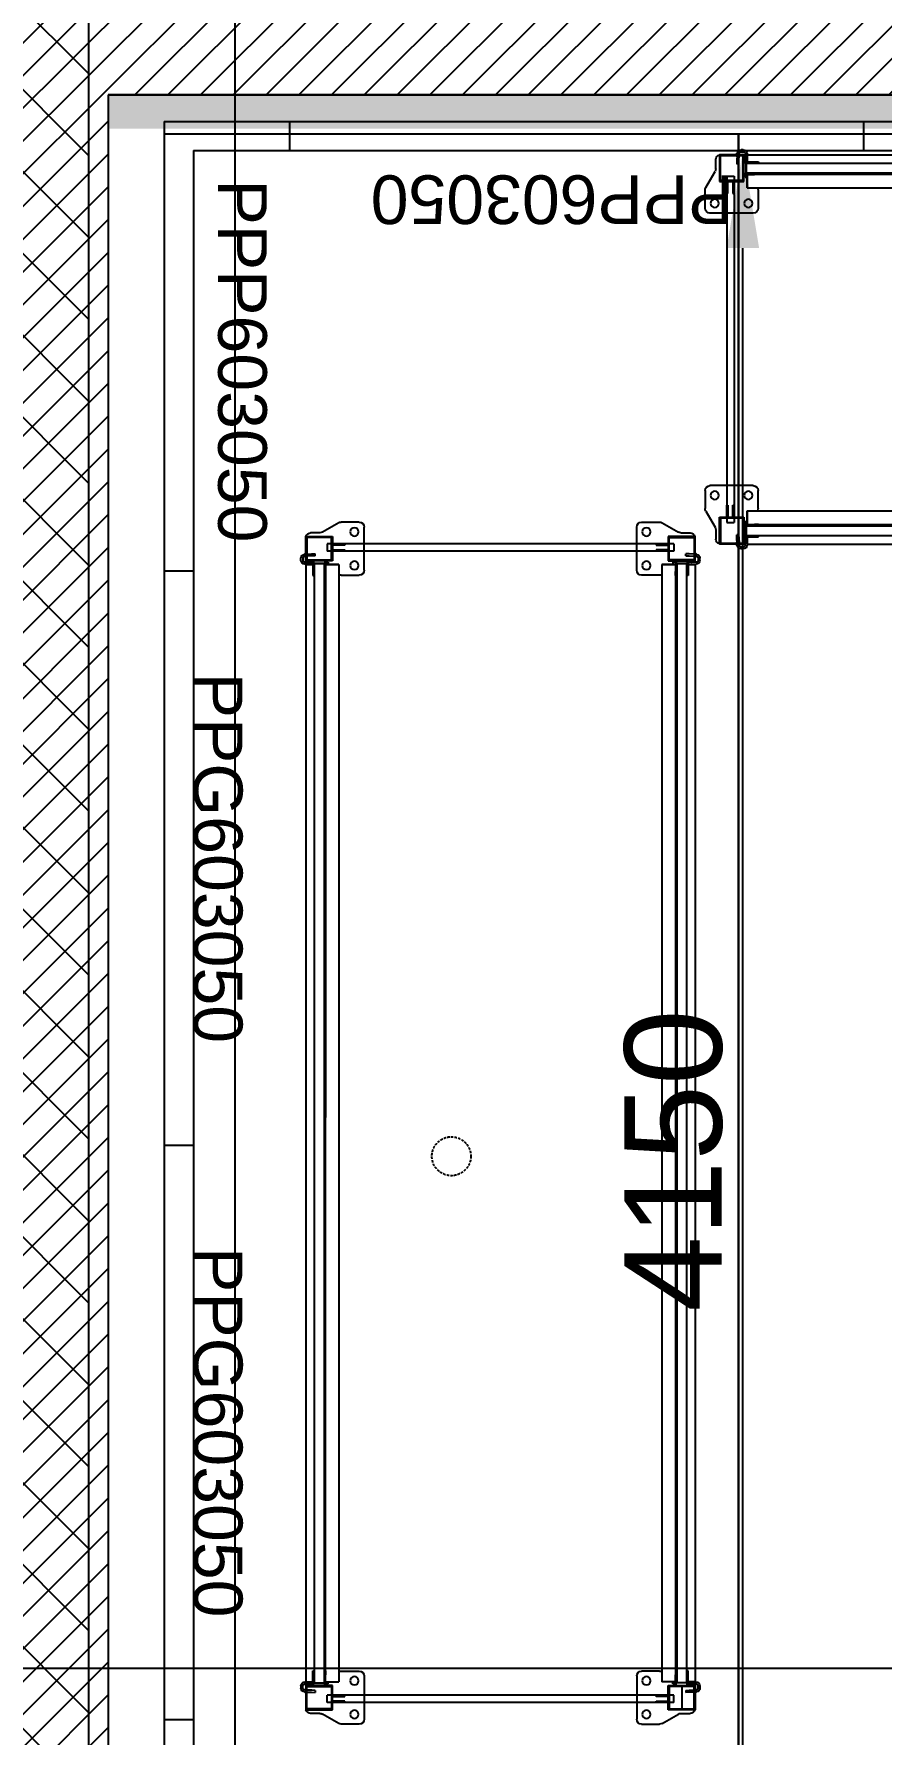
# Model space of a CAD drawing. Header units: millimetres. Extents: x 1478096 to 1808313, y 619971 to 762366.
# Drawn here: x 1524942 to 1526683, y 676959 to 680452 of the extents above; entities that cross this region are included whole.
import ezdxf

# ---------------------------------------------------------------- set-up
doc = ezdxf.new("R2010")
doc.units = ezdxf.units.MM
doc.header["$LTSCALE"] = 10
doc.linetypes.add('DASHED', pattern=[0.75, 0.5, -0.25])
for name, color, linetype in [('0_Estructura', 251, 'Continuous'), ('A-HATCH PANEL CAMARA', 9, 'Continuous'), ('A-HATCH-BLOQUE', 241, 'Continuous'), ('COSTAN-CAM-COTAS', 7, 'Continuous'), ('COSTAN-CAM-LAT NUM', 6, 'Continuous'), ('COSTAN-CAM-LATERALES', 5, 'Continuous'), ('COSTAN-CAM-TECHOS', 1, 'DASHED'), ('COSTAN-CAM-TECHOS-60', 1, 'Continuous'), ('DC-ARQ-MURO BLOQUE', 181, 'Continuous'), ('DC-ARQ-RACK PREP.', 11, 'Continuous')]:
    doc.layers.add(name, color=color, linetype=linetype)
doc.layers.add('DC-SUP- UTILES', color=2, linetype='Continuous', plot=False)
doc.styles.add('costan', font='ARIAL.TTF')
doc.dimstyles.new('COSTAN-MM-100', dxfattribs={"dimtxt": 200, "dimasz": 200, "dimexe": 0, "dimexo": 0, "dimgap": 40, "dimtad": 1, "dimdec": 0, "dimzin": 0, "dimdsep": 46, "dimtxsty": 'costan', "dimblk1": 'ARCHTICK', "dimblk2": 'ARCHTICK', "dimcen": 0, "dimclrd": 256, "dimclre": 256, "dimclrt": 256, "dimadec": 0, "dimazin": 0, "dimtfac": 1, "dimtdec": 0, "dimtofl": 0, "dimtmove": 0, "dimatfit": 3, "dimfxl": 0, "dimtolj": 1, "dimtzin": 0, "dimarcsym": 0})

# ---------------------------------------------------------------- blocks, each defined once
blk = doc.blocks.new('RE-PLANTABASE(XREF)$0$RACK-CAMARA')
at = {"layer": 'DC-ARQ-RACK PREP.', "linetype": 'ByBlock'}
for p, q in [((-0.3324, 2.4235), (-0.3656, 2.4045)), ((-0.29, 2.425), (-0.3271, 2.425)), ((-0.28, 2.3655), (-0.28, 2.415)), ((0.28, 2.3655), (0.28, 2.415)), ((0.29, 2.425), (0.3271, 2.425)), ((0.3324, 2.4235), (0.3656, 2.4045)), ((-0.4, 2.3865), (-0.4, 2.3955)), ((-0.4, 2.3955), (-0.345, 2.3955)), ((-0.398, 2.3865), (-0.4, 2.3865)), ((-0.4, 2.3855), (-0.4, 2.3865)), ((-0.4, 2.3824), (-0.4, 2.3855)), ((-0.4, 2.3814), (-0.4, 2.3824)), ((-0.4, 2.3805), (-0.4, 2.3814)), ((-0.4, 2.3795), (-0.4, 2.3805)), ((-0.4, 2.3805), (-0.398, 2.3805)), ((-0.4, 2.3615), (-0.4, 2.3795)), ((-0.4, 2.3795), (-0.398, 2.3795)), ((-0.347, 2.3935), (-0.398, 2.3935)), ((-0.398, 2.3935), (-0.398, 2.3865)), ((-0.398, 2.3865), (-0.398, 2.3855)), ((-0.398, 2.3855), (-0.398, 2.3824)), ((-0.398, 2.3824), (-0.398, 2.3814)), ((-0.398, 2.3814), (-0.398, 2.3805)), ((-0.398, 2.3805), (-0.398, 2.3795)), ((-0.398, 2.3795), (-0.398, 2.3615)), ((-0.3709, 2.403), (-0.39, 2.403)), ((-0.356, 2.3805), (-0.356, 2.3655)), ((-0.356, 2.3805), (0.356, 2.3805)), ((-0.347, 2.366), (-0.347, 2.3935)), ((-0.347, 2.38), (-0.32, 2.38)), ((-0.345, 2.3955), (-0.345, 2.368)), ((-0.32, 2.378), (-0.345, 2.378)), ((-0.32, 2.38), (-0.32, 2.378)), ((-0.28, 2.326), (-0.28, 2.3755)), ((-0.28, 2.326), (-0.28, 2.3755)), ((0.28, 2.326), (0.28, 2.3755)), ((0.28, 2.326), (0.28, 2.3755)), ((0.347, 2.38), (0.32, 2.38)), ((0.32, 2.38), (0.32, 2.378)), ((0.32, 2.378), (0.345, 2.378)), ((0.345, 2.3955), (0.345, 2.368)), ((0.4, 2.3955), (0.345, 2.3955)), ((0.347, 2.366), (0.347, 2.3935)), ((0.347, 2.3935), (0.398, 2.3935)), ((0.356, 2.3805), (0.356, 2.3655)), ((0.3709, 2.403), (0.39, 2.403)), ((0.398, 2.3935), (0.398, 2.3865)), ((0.398, 2.3865), (0.4, 2.3865)), ((0.398, 2.3865), (0.398, 2.3855)), ((0.398, 2.3855), (0.398, 2.3824)), ((0.398, 2.3824), (0.398, 2.3814)), ((0.398, 2.3814), (0.398, 2.3805)), ((0.398, 2.3805), (0.398, 2.3795)), ((0.4, 2.3805), (0.398, 2.3805)), ((0.4, 2.3795), (0.398, 2.3795)), ((0.398, 2.3795), (0.398, 2.3615)), ((0.4, 2.3865), (0.4, 2.3955)), ((0.4, 2.3855), (0.4, 2.3865)), ((0.4, 2.3824), (0.4, 2.3855)), ((0.4, 2.3814), (0.4, 2.3824)), ((0.4, 2.3805), (0.4, 2.3814)), ((0.4, 2.3795), (0.4, 2.3805)), ((0.4, 2.3615), (0.4, 2.3795)), ((-0.41, 2.3465), (-0.41, 2.3509)), ((-0.41, 2.3465), (-0.41, 2.3509)), ((-0.406, 2.3509), (-0.406, 2.3465)), ((-0.406, 2.3509), (-0.406, 2.3465)), ((-0.4024, 2.3589), (-0.4025, 2.3589)), ((-0.4024, 2.3589), (-0.4025, 2.3589)), ((-0.4024, 2.3589), (-0.4, 2.359)), ((-0.4024, 2.3589), (-0.4, 2.359)), ((-0.4, 2.355), (-0.4022, 2.3549)), ((-0.4, 2.355), (-0.4022, 2.3549)), ((-0.402, 2.3425), (-0.3855, 2.3425)), ((-0.402, 2.3425), (-0.3855, 2.3425)), ((-0.398, 2.3615), (-0.4, 2.3615)), ((-0.4, 2.3605), (-0.4, 2.3615)), ((-0.398, 2.3615), (-0.4, 2.3615)), ((-0.4, 2.3605), (-0.4, 2.3615)), ((-0.4, 2.3596), (-0.4, 2.3605)), ((-0.4, 2.3605), (-0.398, 2.3605)), ((-0.4, 2.3596), (-0.4, 2.3605)), ((-0.4, 2.3605), (-0.398, 2.3605)), ((-0.4, 2.3586), (-0.4, 2.3596)), ((-0.4, 2.3586), (-0.4, 2.3596)), ((-0.4, 2.3555), (-0.4, 2.3586)), ((-0.4, 2.3555), (-0.4, 2.3586)), ((-0.4, 2.3545), (-0.4, 2.3555)), ((-0.4, 2.3545), (-0.4, 2.3555)), ((-0.4, 2.3545), (-0.398, 2.3545)), ((-0.4, 2.3455), (-0.4, 2.3545)), ((-0.4, 2.3455), (-0.4, 2.3545)), ((-0.4, 2.3545), (-0.398, 2.3545)), ((-0.345, 2.3455), (-0.4, 2.3455)), ((-0.345, 2.3455), (-0.4, 2.3455)), ((-0.398, 2.3615), (-0.398, 2.3605)), ((-0.398, 2.3615), (-0.398, 2.3605)), ((-0.398, 2.3605), (-0.398, 2.3596)), ((-0.398, 2.3605), (-0.398, 2.3596)), ((-0.398, 2.3596), (-0.398, 2.3586)), ((-0.398, 2.3591), (-0.388, 2.3596)), ((-0.398, 2.3596), (-0.398, 2.3586)), ((-0.398, 2.3591), (-0.388, 2.3596)), ((-0.398, 2.3586), (-0.398, 2.3555)), ((-0.398, 2.3586), (-0.398, 2.3555)), ((-0.3878, 2.3556), (-0.398, 2.3551)), ((-0.3878, 2.3556), (-0.398, 2.3551)), ((-0.398, 2.3555), (-0.398, 2.3545)), ((-0.398, 2.3555), (-0.398, 2.3545)), ((-0.398, 2.3545), (-0.398, 2.3475)), ((-0.398, 2.3545), (-0.398, 2.3475)), ((-0.398, 2.3475), (-0.347, 2.3475)), ((-0.398, 2.3475), (-0.347, 2.3475)), ((-0.388, 2.3596), (-0.381, 2.36)), ((-0.388, 2.3596), (-0.381, 2.36)), ((-0.3808, 2.356), (-0.3878, 2.3556)), ((-0.3808, 2.356), (-0.3878, 2.3556)), ((-0.3855, 2.3455), (-0.3855, 2.3235)), ((-0.3855, 2.3455), (-0.3855, 2.3235)), ((-0.3839, 2.3455), (-0.3839, 2.3235)), ((-0.3839, 2.3455), (-0.3839, 2.3235)), ((-0.3625, 2.3402), (-0.3825, 2.3402)), ((-0.3825, 2.3402), (-0.3625, 2.3402)), ((-0.3808, 2.356), (-0.381, 2.36)), ((-0.3808, 2.356), (-0.381, 2.36)), ((-0.3611, 2.3455), (-0.3611, 2.3235)), ((-0.3611, 2.3455), (-0.3611, 2.3235)), ((-0.3595, 2.3455), (-0.3595, 2.3235)), ((-0.3595, 2.3455), (-0.3595, 2.3235)), ((-0.3595, 2.3425), (-0.354, 2.3425)), ((-0.3595, 2.3425), (-0.354, 2.3425)), ((-0.356, 2.3655), (0.356, 2.3655)), ((-0.354, 2.3425), (-0.354, 2.3385)), ((-0.354, 2.3425), (-0.354, 2.3385)), ((-0.347, 2.3475), (-0.347, 2.375)), ((-0.347, 2.3475), (-0.347, 2.375)), ((-0.32, 2.366), (-0.347, 2.366)), ((-0.345, 2.373), (-0.345, 2.3455)), ((-0.345, 2.373), (-0.345, 2.3455)), ((-0.345, 2.368), (-0.32, 2.368)), ((-0.32, 2.368), (-0.32, 2.366)), ((0.345, 2.368), (0.32, 2.368)), ((0.32, 2.368), (0.32, 2.366)), ((0.32, 2.366), (0.347, 2.366)), ((0.345, 2.373), (0.345, 2.3455)), ((0.345, 2.373), (0.345, 2.3455)), ((0.345, 2.3455), (0.4, 2.3455)), ((0.345, 2.3455), (0.4, 2.3455)), ((0.347, 2.3475), (0.347, 2.375)), ((0.347, 2.3475), (0.347, 2.375)), ((0.398, 2.3475), (0.347, 2.3475)), ((0.398, 2.3475), (0.347, 2.3475)), ((0.3595, 2.3425), (0.354, 2.3425)), ((0.354, 2.3425), (0.354, 2.3385)), ((0.3595, 2.3425), (0.354, 2.3425)), ((0.354, 2.3425), (0.354, 2.3385)), ((0.3595, 2.3455), (0.3595, 2.3235)), ((0.3595, 2.3455), (0.3595, 2.3235)), ((0.3611, 2.3455), (0.3611, 2.3235)), ((0.3611, 2.3455), (0.3611, 2.3235)), ((0.3625, 2.3402), (0.3825, 2.3402)), ((0.3825, 2.3402), (0.3625, 2.3402)), ((0.3808, 2.356), (0.381, 2.36)), ((0.3808, 2.356), (0.381, 2.36)), ((0.3808, 2.356), (0.3878, 2.3556)), ((0.3808, 2.356), (0.3878, 2.3556)), ((0.388, 2.3596), (0.381, 2.36)), ((0.388, 2.3596), (0.381, 2.36)), ((0.3839, 2.3455), (0.3839, 2.3235)), ((0.3839, 2.3455), (0.3839, 2.3235)), ((0.3855, 2.3455), (0.3855, 2.3235)), ((0.3855, 2.3455), (0.3855, 2.3235)), ((0.402, 2.3425), (0.3855, 2.3425)), ((0.402, 2.3425), (0.3855, 2.3425)), ((0.3878, 2.3556), (0.398, 2.3551)), ((0.3878, 2.3556), (0.398, 2.3551)), ((0.398, 2.3591), (0.388, 2.3596)), ((0.398, 2.3591), (0.388, 2.3596)), ((0.398, 2.3615), (0.4, 2.3615)), ((0.398, 2.3615), (0.398, 2.3605)), ((0.398, 2.3615), (0.4, 2.3615)), ((0.398, 2.3615), (0.398, 2.3605)), ((0.398, 2.3605), (0.398, 2.3596)), ((0.4, 2.3605), (0.398, 2.3605)), ((0.398, 2.3605), (0.398, 2.3596)), ((0.4, 2.3605), (0.398, 2.3605)), ((0.398, 2.3596), (0.398, 2.3586)), ((0.398, 2.3596), (0.398, 2.3586)), ((0.398, 2.3586), (0.398, 2.3555)), ((0.398, 2.3586), (0.398, 2.3555)), ((0.398, 2.3555), (0.398, 2.3545)), ((0.398, 2.3555), (0.398, 2.3545)), ((0.398, 2.3545), (0.398, 2.3475)), ((0.4, 2.3545), (0.398, 2.3545)), ((0.4, 2.3545), (0.398, 2.3545)), ((0.398, 2.3545), (0.398, 2.3475)), ((0.4, 2.3605), (0.4, 2.3615)), ((0.4, 2.3605), (0.4, 2.3615)), ((0.4, 2.3596), (0.4, 2.3605)), ((0.4, 2.3596), (0.4, 2.3605)), ((0.4, 2.3586), (0.4, 2.3596)), ((0.4, 2.3586), (0.4, 2.3596)), ((0.4024, 2.3589), (0.4, 2.359)), ((0.4024, 2.3589), (0.4, 2.359)), ((0.4, 2.3555), (0.4, 2.3586)), ((0.4, 2.3555), (0.4, 2.3586)), ((0.4, 2.3545), (0.4, 2.3555)), ((0.4, 2.3545), (0.4, 2.3555)), ((0.4, 2.355), (0.4022, 2.3549)), ((0.4, 2.355), (0.4022, 2.3549)), ((0.4, 2.3455), (0.4, 2.3545)), ((0.4, 2.3455), (0.4, 2.3545)), ((0.4024, 2.3589), (0.4025, 2.3589)), ((0.4024, 2.3589), (0.4025, 2.3589)), ((0.406, 2.3509), (0.406, 2.3465)), ((0.406, 2.3509), (0.406, 2.3465)), ((0.41, 2.3465), (0.41, 2.3509)), ((0.41, 2.3465), (0.41, 2.3509)), ((-0.3855, 2.3385), (-0.402, 2.3385)), ((-0.3855, 2.3385), (-0.402, 2.3385)), ((-0.4, 2.3382), (-0.4, 0.0422)), ((-0.3855, 2.3382), (-0.4, 2.3382)), ((-0.4, 2.3382), (-0.3855, 2.3382)), ((-0.3855, 2.3235), (-0.3855, 2.3155)), ((-0.3855, 2.3235), (-0.3855, 2.3155)), ((-0.3855, 2.3155), (-0.3839, 2.3155)), ((-0.3855, 2.3155), (-0.3839, 2.3155)), ((-0.3839, 2.3155), (-0.3839, 2.3235)), ((-0.3839, 2.3155), (-0.3839, 2.3235)), ((-0.3839, 2.3155), (-0.3825, 2.3155)), ((-0.3839, 2.3155), (-0.3825, 2.3155)), ((-0.3825, 2.3382), (-0.3825, 0.0402)), ((-0.3625, 2.3382), (-0.3625, 0.0402)), ((-0.3625, 2.3155), (-0.3611, 2.3155)), ((-0.3625, 2.3155), (-0.3611, 2.3155)), ((-0.3611, 2.3235), (-0.3611, 2.3155)), ((-0.3611, 2.3235), (-0.3611, 2.3155)), ((-0.3611, 2.3155), (-0.3595, 2.3155)), ((-0.3611, 2.3155), (-0.3595, 2.3155)), ((-0.36, 2.3382), (-0.36, 0.065)), ((-0.354, 2.3385), (-0.3595, 2.3385)), ((-0.354, 2.3385), (-0.3595, 2.3385)), ((-0.3318, 2.3382), (-0.3595, 2.3382)), ((-0.3595, 2.3382), (-0.3318, 2.3382)), ((-0.3595, 2.3155), (-0.3595, 2.3235)), ((-0.3595, 2.3155), (-0.3595, 2.3235)), ((-0.3318, 2.3382), (-0.3318, 0.0422)), ((-0.3271, 2.316), (-0.29, 2.316)), ((-0.3271, 2.316), (-0.29, 2.316)), ((0.3271, 2.316), (0.29, 2.316)), ((0.3271, 2.316), (0.29, 2.316)), ((0.3318, 2.3382), (0.3318, 0.0422)), ((0.3318, 2.3382), (0.3595, 2.3382)), ((0.3595, 2.3382), (0.3318, 2.3382)), ((0.354, 2.3385), (0.3595, 2.3385)), ((0.354, 2.3385), (0.3595, 2.3385)), ((0.3595, 2.3382), (0.36, 0.065)), ((0.3595, 2.3155), (0.3595, 2.3235)), ((0.3595, 2.3155), (0.3595, 2.3235)), ((0.3611, 2.3155), (0.3595, 2.3155)), ((0.3611, 2.3155), (0.3595, 2.3155)), ((0.3611, 2.3235), (0.3611, 2.3155)), ((0.3611, 2.3235), (0.3611, 2.3155)), ((0.3625, 2.3155), (0.3611, 2.3155)), ((0.3625, 2.3155), (0.3611, 2.3155)), ((0.3625, 2.3382), (0.3625, 0.0402)), ((0.3825, 2.3382), (0.3825, 0.0402)), ((0.3839, 2.3155), (0.3825, 2.3155)), ((0.3839, 2.3155), (0.3825, 2.3155)), ((0.3839, 2.3155), (0.3839, 2.3235)), ((0.3839, 2.3155), (0.3839, 2.3235)), ((0.3855, 2.3155), (0.3839, 2.3155)), ((0.3855, 2.3155), (0.3839, 2.3155)), ((0.3855, 2.3385), (0.402, 2.3385)), ((0.3855, 2.3385), (0.402, 2.3385)), ((0.3855, 2.3382), (0.4, 2.3382)), ((0.4, 2.3382), (0.3855, 2.3382)), ((0.3855, 2.3235), (0.3855, 2.3155)), ((0.3855, 2.3235), (0.3855, 2.3155)), ((0.4, 2.3382), (0.4, 0.0422)), ((-0.3855, 0.042), (-0.402, 0.042)), ((-0.402, 0.038), (-0.3855, 0.038)), ((-0.4, 0.0422), (-0.3855, 0.0422)), ((-0.345, 0.035), (-0.4, 0.035)), ((-0.4, 0.035), (-0.4, 0.026)), ((-0.3855, 0.065), (-0.3839, 0.065)), ((-0.3855, 0.057), (-0.3855, 0.065)), ((-0.3855, 0.035), (-0.3855, 0.057)), ((-0.3839, 0.065), (-0.3825, 0.065)), ((-0.3839, 0.065), (-0.3839, 0.057)), ((-0.3839, 0.035), (-0.3839, 0.057)), ((-0.3825, 0.0402), (-0.3625, 0.0402)), ((-0.3725, 0.035), (-0.3725, -0.015)), ((-0.3625, 0.065), (-0.3611, 0.065)), ((-0.3611, 0.065), (-0.3595, 0.065)), ((-0.3611, 0.057), (-0.3611, 0.065)), ((-0.3611, 0.035), (-0.3611, 0.057)), ((-0.3595, 0.065), (-0.3595, 0.057)), ((-0.3595, 0.035), (-0.3595, 0.057)), ((-0.3595, 0.0422), (-0.3318, 0.0422)), ((-0.354, 0.042), (-0.3595, 0.042)), ((-0.3595, 0.038), (-0.354, 0.038)), ((-0.354, 0.038), (-0.354, 0.042)), ((-0.345, 0.0075), (-0.345, 0.035)), ((-0.3271, 0.0645), (-0.29, 0.0645)), ((-0.28, 0.0545), (-0.28, 0.005)), ((0.28, 0.0545), (0.28, 0.005)), ((0.3271, 0.0645), (0.29, 0.0645)), ((0.3595, 0.0422), (0.3318, 0.0422)), ((0.345, 0.0075), (0.345, 0.035)), ((0.345, 0.035), (0.4, 0.035)), ((0.354, 0.038), (0.354, 0.042)), ((0.354, 0.042), (0.3595, 0.042)), ((0.3595, 0.038), (0.354, 0.038)), ((0.3595, 0.065), (0.3595, 0.057)), ((0.3611, 0.065), (0.3595, 0.065)), ((0.3595, 0.035), (0.3595, 0.057)), ((0.3611, 0.057), (0.3611, 0.065)), ((0.3625, 0.065), (0.3611, 0.065)), ((0.3611, 0.035), (0.3611, 0.057)), ((0.3825, 0.0402), (0.3625, 0.0402)), ((0.3839, 0.065), (0.3825, 0.065)), ((0.3855, 0.065), (0.3839, 0.065)), ((0.3839, 0.065), (0.3839, 0.057)), ((0.3839, 0.035), (0.3839, 0.057)), ((0.3855, 0.057), (0.3855, 0.065)), ((0.3855, 0.035), (0.3855, 0.057)), ((0.4, 0.0422), (0.3855, 0.0422)), ((0.3855, 0.042), (0.402, 0.042)), ((0.402, 0.038), (0.3855, 0.038)), ((0.4, 0.035), (0.4, 0.026)), ((-0.41, 0.034), (-0.41, 0.0296)), ((-0.406, 0.0296), (-0.406, 0.034)), ((-0.4024, 0.0216), (-0.4025, 0.0216)), ((-0.4024, 0.0216), (-0.4, 0.0215)), ((-0.4, 0.0255), (-0.4022, 0.0256)), ((-0.4, 0.026), (-0.398, 0.026)), ((-0.4, 0.026), (-0.4, 0.025)), ((-0.4, 0.025), (-0.4, 0.0219)), ((-0.4, 0.0219), (-0.4, 0.0209)), ((-0.4, 0.0209), (-0.4, 0.02)), ((-0.4, 0.02), (-0.4, 0.019)), ((-0.4, 0.02), (-0.398, 0.02)), ((-0.4, 0.019), (-0.4, 0.001)), ((-0.398, 0.019), (-0.4, 0.019)), ((-0.4, 0.001), (-0.398, 0.001)), ((-0.4, 0.001), (-0.4, 0)), ((-0.398, 0.026), (-0.398, 0.033)), ((-0.398, 0.033), (-0.347, 0.033)), ((-0.398, 0.025), (-0.398, 0.026)), ((-0.3878, 0.0249), (-0.398, 0.0254)), ((-0.398, 0.0219), (-0.398, 0.025)), ((-0.398, 0.0209), (-0.398, 0.0219)), ((-0.398, 0.0214), (-0.388, 0.0209)), ((-0.398, 0.02), (-0.398, 0.0209)), ((-0.398, 0.019), (-0.398, 0.02)), ((-0.398, 0.001), (-0.398, 0.019)), ((-0.398, 0), (-0.398, 0.001)), ((-0.388, 0.0209), (-0.381, 0.0205)), ((-0.3808, 0.0245), (-0.3878, 0.0249)), ((-0.3808, 0.0245), (-0.381, 0.0205)), ((-0.356, 0), (-0.356, 0.015)), ((-0.356, 0.015), (0.356, 0.015)), ((-0.356, 0), (0.356, 0)), ((-0.347, 0.033), (-0.347, 0.0055)), ((-0.347, 0.0145), (-0.347, -0.013)), ((-0.32, 0.0145), (-0.347, 0.0145)), ((-0.347, 0.0005), (-0.32, 0.0005)), ((-0.345, -0.015), (-0.345, 0.0125)), ((-0.345, 0.0125), (-0.32, 0.0125)), ((-0.32, 0.0025), (-0.345, 0.0025)), ((-0.32, 0.0125), (-0.32, 0.0145)), ((-0.32, 0.0005), (-0.32, 0.0025)), ((-0.28, 0.015), (-0.28, -0.0345)), ((0.28, 0.015), (0.28, -0.0345)), ((0.32, 0.0125), (0.32, 0.0145)), ((0.32, 0.0145), (0.347, 0.0145)), ((0.345, 0.0125), (0.32, 0.0125)), ((0.32, 0.0005), (0.32, 0.0025)), ((0.32, 0.0025), (0.345, 0.0025)), ((0.347, 0.0005), (0.32, 0.0005)), ((0.345, -0.015), (0.345, 0.0125)), ((0.347, 0.033), (0.347, 0.0055)), ((0.398, 0.033), (0.347, 0.033)), ((0.347, 0.0145), (0.347, -0.013)), ((0.356, 0), (0.356, 0.015)), ((0.3808, 0.0245), (0.3878, 0.0249)), ((0.3808, 0.0245), (0.381, 0.0205)), ((0.388, 0.0209), (0.381, 0.0205)), ((0.3878, 0.0249), (0.398, 0.0254)), ((0.398, 0.0214), (0.388, 0.0209)), ((0.398, 0.026), (0.398, 0.033)), ((0.4, 0.026), (0.398, 0.026)), ((0.398, 0.025), (0.398, 0.026)), ((0.398, 0.0219), (0.398, 0.025)), ((0.398, 0.0209), (0.398, 0.0219)), ((0.398, 0.02), (0.398, 0.0209)), ((0.398, 0.019), (0.398, 0.02)), ((0.4, 0.02), (0.398, 0.02)), ((0.398, 0.001), (0.398, 0.019)), ((0.398, 0.019), (0.4, 0.019)), ((0.4, 0.001), (0.398, 0.001)), ((0.398, 0), (0.398, 0.001)), ((0.4, 0.026), (0.4, 0.025)), ((0.4, 0.0255), (0.4022, 0.0256)), ((0.4, 0.025), (0.4, 0.0219)), ((0.4, 0.0219), (0.4, 0.0209)), ((0.4024, 0.0216), (0.4, 0.0215)), ((0.4, 0.0209), (0.4, 0.02)), ((0.4, 0.02), (0.4, 0.019)), ((0.4, 0.019), (0.4, 0.001)), ((0.4, 0.001), (0.4, 0)), ((0.4024, 0.0216), (0.4025, 0.0216)), ((0.406, 0.0296), (0.406, 0.034)), ((0.41, 0.034), (0.41, 0.0296)), ((-0.4, 0), (-0.4, -0.0009)), ((-0.4, 0), (-0.398, 0)), ((-0.4, -0.0009), (-0.4, -0.0019)), ((-0.4, -0.0019), (-0.4, -0.005)), ((-0.4, -0.005), (-0.4, -0.006)), ((-0.398, -0.006), (-0.4, -0.006)), ((-0.4, -0.006), (-0.4, -0.015)), ((-0.4, -0.015), (-0.345, -0.015)), ((-0.398, -0.0009), (-0.398, 0)), ((-0.398, -0.0019), (-0.398, -0.0009)), ((-0.398, -0.005), (-0.398, -0.0019)), ((-0.398, -0.006), (-0.398, -0.005)), ((-0.398, -0.013), (-0.398, -0.006)), ((-0.347, -0.013), (-0.398, -0.013)), ((-0.3709, -0.0225), (-0.39, -0.0225)), ((-0.3324, -0.043), (-0.3656, -0.024)), ((0.3324, -0.043), (0.3656, -0.024)), ((0.4, -0.015), (0.345, -0.015)), ((0.347, -0.013), (0.398, -0.013)), ((0.3709, -0.0225), (0.39, -0.0225)), ((0.398, -0.0009), (0.398, 0)), ((0.4, 0), (0.398, 0)), ((0.398, -0.0019), (0.398, -0.0009)), ((0.398, -0.005), (0.398, -0.0019)), ((0.398, -0.006), (0.398, -0.005)), ((0.398, -0.013), (0.398, -0.006)), ((0.398, -0.006), (0.4, -0.006)), ((0.4, 0), (0.4, -0.0009)), ((0.4, -0.0009), (0.4, -0.0019)), ((0.4, -0.0019), (0.4, -0.005)), ((0.4, -0.005), (0.4, -0.006)), ((0.4, -0.006), (0.4, -0.015)), ((-0.29, -0.0445), (-0.3271, -0.0445)), ((0.29, -0.0445), (0.3271, -0.0445))]:
    blk.add_line(p, q, dxfattribs=at)
for centre in [(-0.3, 2.405), (0.3, 2.405), (-0.3, 2.336), (-0.3, 2.336), (0.3, 2.336), (0.3, 2.336), (-0.3, 0.0445), (0.3, 0.0445), (-0.3, -0.0245), (0.3, -0.0245)]:
    blk.add_circle(centre, 0.0085, dxfattribs=at)
for centre, radius, start, end in [((-0.3271, 2.415), 0.01, 90, 122.0054), ((-0.29, 2.415), 0.01, 0, 90), ((0.29, 2.415), 0.01, 90, 180), ((0.3271, 2.415), 0.01, 57.9946, 90), ((-0.39, 2.393), 0.01, 90, 165.5225), ((-0.3709, 2.413), 0.01, 270, 302.0054), ((0.3709, 2.413), 0.01, 237.9946, 270), ((0.39, 2.393), 0.01, 14.4775, 90), ((-0.402, 2.3509), 0.008, 92.9609, 180), ((-0.402, 2.3509), 0.008, 92.9609, 180), ((-0.402, 2.3465), 0.008, 180, 270), ((-0.402, 2.3465), 0.008, 180, 270), ((-0.402, 2.3509), 0.004, 92.9609, 180), ((-0.402, 2.3509), 0.004, 92.9609, 180), ((-0.402, 2.3465), 0.004, 180, 270), ((-0.402, 2.3465), 0.004, 180, 270), ((-0.3994, 2.3578), 0.00325, 100.4456, 160.3411), ((-0.3994, 2.3578), 0.00325, 100.4456, 160.3411), ((-0.39, 2.348), 0.01, 194.4775, 213.3687), ((-0.39, 2.348), 0.01, 194.4775, 213.3653), ((-0.3994, 2.3578), 0.00325, 25.5808, 64.2731), ((-0.3994, 2.3578), 0.00325, 25.5808, 64.2731), ((0.3994, 2.3578), 0.00325, 115.7269, 154.4192), ((0.3994, 2.3578), 0.00325, 115.7269, 154.4192), ((0.39, 2.348), 0.01, 326.6313, 345.5225), ((0.39, 2.348), 0.01, 326.6347, 345.5225), ((0.3994, 2.3578), 0.00325, 19.6589, 79.5544), ((0.3994, 2.3578), 0.00325, 19.6589, 79.5544), ((0.402, 2.3465), 0.008, 270, 0), ((0.402, 2.3465), 0.004, 270, 0), ((0.402, 2.3465), 0.004, 270, 0), ((0.402, 2.3465), 0.008, 270, 0), ((0.402, 2.3509), 0.004, 0, 87.0391), ((0.402, 2.3509), 0.004, 0, 87.0391), ((0.402, 2.3509), 0.008, 0, 87.0391), ((0.402, 2.3509), 0.008, 0, 87.0391), ((-0.39, 2.348), 0.01, 251.8096, 257.1738), ((-0.39, 2.348), 0.01, 251.8007, 257.1491), ((-0.3271, 2.326), 0.01, 242.434, 270), ((-0.3271, 2.326), 0.01, 242.434, 270), ((-0.29, 2.326), 0.01, 270, 0), ((-0.29, 2.326), 0.01, 270, 0), ((0.29, 2.326), 0.01, 180, 270), ((0.29, 2.326), 0.01, 180, 270), ((0.3271, 2.326), 0.01, 270, 297.566), ((0.3271, 2.326), 0.01, 270, 297.566), ((0.39, 2.348), 0.01, 282.8262, 288.1904), ((0.39, 2.348), 0.01, 282.8509, 288.1993), ((-0.402, 0.034), 0.008, 90, 180), ((-0.402, 0.034), 0.004, 90, 180), ((-0.39, 0.0325), 0.01, 146.6347, 165.5225), ((-0.39, 0.0325), 0.01, 102.8509, 108.1993), ((-0.3271, 0.0545), 0.01, 90, 117.566), ((-0.29, 0.0545), 0.01, 0, 90), ((0.29, 0.0545), 0.01, 90, 180), ((0.3271, 0.0545), 0.01, 62.434, 90), ((0.39, 0.0325), 0.01, 71.8007, 77.1491), ((0.39, 0.0325), 0.01, 14.4775, 33.3653), ((0.402, 0.034), 0.008, 0, 90), ((0.402, 0.034), 0.004, 0, 90), ((-0.402, 0.0296), 0.008, 180, 267.0391), ((-0.402, 0.0296), 0.004, 180, 267.0391), ((-0.3994, 0.0227), 0.00325, 199.6589, 259.5544), ((-0.3994, 0.0227), 0.00325, 295.7269, 334.4192), ((0.3994, 0.0227), 0.00325, 205.5808, 244.2731), ((0.3994, 0.0227), 0.00325, 280.4456, 340.3411), ((0.402, 0.0296), 0.004, 272.9609, 0), ((0.402, 0.0296), 0.008, 272.9609, 0), ((-0.39, -0.0125), 0.01, 194.4775, 270), ((-0.3709, -0.0325), 0.01, 57.9946, 90), ((-0.29, -0.0345), 0.01, 270, 0), ((0.29, -0.0345), 0.01, 180, 270), ((0.3709, -0.0325), 0.01, 90, 122.0054), ((0.39, -0.0125), 0.01, 270, 345.5225), ((-0.3271, -0.0345), 0.01, 237.9946, 270), ((0.3271, -0.0345), 0.01, 270, 302.0054)]:
    blk.add_arc(centre, radius, start, end, dxfattribs=at)
blk = doc.blocks.new('*D167')
at = {"layer": 'COSTAN-CAM-COTAS', "lineweight": -2, "transparency": 16777216}
for p, q in [((1526399, 676262), (1526399, 680012)), ((1526399, 676062), (1526399, 676062))]:
    blk.add_line(p, q, dxfattribs=at)
at = {"layer": 'COSTAN-CAM-COTAS', "transparency": 16777216}
for points in [[(1526365.7, 680012), (1526432.4, 680012), (1526399, 680212)], [(1526365.7, 676262), (1526432.4, 676262), (1526399, 676062)]]:
    blk.add_solid(points, dxfattribs=at)
at = {"layer": 'Defpoints', "color": 0, "transparency": 16777216}
for p in [(1526399, 680212, 112421.9), (1526399, 680212), (1526399, 676062, 112421.9)]:
    blk.add_point(p, dxfattribs=at)
at = {"layer": 'COSTAN-CAM-COTAS', "transparency": 16777216, "insert": (1526256.9, 678137), "char_height": 200, "attachment_point": 5, "rotation": 90, "style": 'costan'}
blk.add_mtext('\\A1;4150', dxfattribs=at)
blk = doc.blocks.new('_ARCHTICK')
at = {"color": 0, "linetype": 'ByBlock', "const_width": 0.15}
blk.add_lwpolyline([(-0.5, -0.5), (0.5, 0.5)], dxfattribs=at)
blk = doc.blocks.new('COSTAN-CAM-PANEL-TECHO')
blk.add_lwpolyline([(0, 0), (1, 0), (1, 1), (0, 1)], close=True)

msp = doc.modelspace()

# ---------------------------------------------------------------- hatches: boundary and pattern name
at = {"layer": '0_Estructura'}
h = msp.add_hatch(dxfattribs=at)
h.set_pattern_fill('ANSI31', color=256, scale=37.5, angle=90, style=0)
h.set_pattern_definition([(135, (939091.97, 2624147.77), (-84.189901, -84.189901), [])])
h.paths.add_polyline_path([(1516295.045, 663826.47), (1525055.046, 663826.47), (1525055.046, 665324.185), (1524889.541, 665324.185), (1524889.541, 665824.185), (1524855.046, 665824.185), (1524855.046, 664026.47), (1516495.045, 664026.47), (1516495.046, 665824.185), (1516295.046, 665824.185)])
h.paths.add_polyline_path([(1516295.046, 665824.185), (1516495.046, 665824.185), (1516495.048, 668826.47), (1517495.048, 668826.47), (1517495.048, 672926.47), (1524855.046, 672926.47), (1524855.046, 665824.185), (1524889.541, 665824.185), (1524889.541, 666324.185), (1525055.046, 666324.185), (1525055.046, 673126.47), (1525055.046, 674325.343), (1524889.541, 674325.343), (1524889.541, 674825.343), (1524855.046, 674825.343), (1524855.046, 673126.47), (1517295.048, 673126.47), (1517295.048, 669026.47), (1516295.048, 669026.47)])
h.paths.add_polyline_path([(1522092.046, 675726.47), (1524855.046, 675726.47), (1524855.046, 675926.47), (1522092.046, 675926.47)], flags=17)
h.paths.add_polyline_path([(1524855.046, 679116.47), (1522092.046, 679116.47), (1522092.046, 678926.47), (1524855.046, 678926.47), (1524855.046, 674825.343), (1524889.541, 674825.343), (1524889.541, 675325.343), (1525055.046, 675325.343), (1525055.046, 680527.061), (1522092.045, 680527.061), (1522092.065, 680326.745), (1524855.046, 680327.033)])
at = {"layer": 'A-HATCH PANEL CAMARA'}
h = msp.add_hatch(dxfattribs=at)
h.set_pattern_fill('TRIANG', color=256, scale=5, angle=180)
h.set_pattern_definition([(240, (3172020.15, 1376323.114), (23.8125, -41.2444598), [23.8125, -23.8125]), (300, (3172020.15, 1376323.114), (47.625, -3e-08), [23.8125, -23.8125]), (180, (3172032.055, 1376302.49), (-23.8125, -41.2444598), [23.8125, -23.8125])])
h.paths.add_polyline_path([(1530165.031, 678607.036), (1530230.031, 678607.036), (1530230.031, 680257.038), (1530165.031, 680257.038)])
h.paths.add_polyline_path([(1525095.036, 680257.041), (1532495.034, 680257.036), (1532495.034, 680327.036), (1525095.036, 680327.038)])
at = {"layer": 'A-HATCH-BLOQUE'}
h = msp.add_hatch(dxfattribs=at)
h.set_pattern_fill('ANSI31', color=256, scale=15, angle=180)
h.set_pattern_definition([(225, (3172020.15, 1376323.114), (33.6759605, -33.6759605), [])])
h.paths.add_polyline_path([(1517495.031, 669026.451), (1517495.031, 669301.068), (1517295.033, 669301.068), (1517295.033, 669026.451), (1516295.034, 669026.451), (1516295.031, 664046.451), (1516295.031, 663826.45), (1518734.535, 663826.451), (1518734.535, 664026.451), (1516495.031, 664026.451), (1516495.031, 668826.451), (1524895.032, 668826.451), (1524895.032, 665076.451), (1523095.04, 665076.451), (1523095.04, 664026.451), (1520734.535, 664026.451), (1520734.535, 663826.451), (1523347.081, 663826.451), (1523347.081, 664026.451), (1523295.04, 664026.451), (1523295.04, 664876.451), (1524895.032, 664876.522), (1524895.032, 664026.451), (1524847.081, 664026.45), (1524847.081, 663826.45), (1525095.037, 663826.451), (1525095.037, 664026.451), (1525095.037, 669026.451), (1525095.031, 680327.041), (1532495.033, 680327.036), (1532495.033, 681907.037), (1532295.033, 681907.037), (1532295.033, 680527.036), (1529200.03, 680527.038), (1529200.03, 681842.039), (1529000.03, 681842.039), (1529000.03, 680527.038), (1525095.031, 680527.041), (1525095.031, 685037.493), (1524895.031, 685037.493), (1524895.031, 684966.129), (1524895.031, 680527.041), (1522092.03, 680527.041), (1522092.03, 680116.451), (1522292.053, 680116.451), (1522292.053, 680326.746), (1524895.032, 680327.017), (1524895.032, 679116.451), (1522092.031, 679116.451), (1522092.031, 678926.451), (1524895.032, 678926.451), (1524895.032, 675926.451), (1522092.031, 675926.451), (1522092.031, 675726.451), (1524895.032, 675726.451), (1524895.032, 673126.451), (1522092.07, 673126.451), (1522092.07, 672926.451), (1523695.032, 672926.451), (1524895.032, 672926.451), (1524895.032, 669026.451)])

# ---------------------------------------------------------------- linework, layer by layer
at = {"layer": '0_Estructura'}
for p, q in [((1525355.046, 680827.061), (1525355.046, 663526.47)), ((1525055.046, 673126.47), (1525055.046, 680527.061))]:
    msp.add_line(p, q, dxfattribs=at)
at = {"layer": 'A-HATCH PANEL CAMARA'}
msp.add_line((1532495.034, 680327.036), (1525095.036, 680327.038), dxfattribs=at)
at = {"layer": 'COSTAN-CAM-LATERALES'}
for p, q in [((1525210.036, 680272.041), (1525210.035, 675175.622)), ((1525210.036, 680272.041), (1532547.034, 680272.036)), ((1525467.034, 680272.036), (1525467.034, 680212.036)), ((1526647.034, 680272.036), (1526647.034, 680212.036)), ((1525270.036, 680212.041), (1525270.035, 675235.622)), ((1525270.036, 680212.041), (1532547.034, 680212.036)), ((1525210.036, 679349.034), (1525270.036, 679349.034)), ((1525210.036, 679349.034), (1525270.036, 679349.034)), ((1525210.035, 678169.034), (1525270.035, 678169.034)), ((1525210.035, 676989.034), (1525270.035, 676989.034))]:
    msp.add_line(p, q, dxfattribs=at)
at = {"layer": 'COSTAN-CAM-TECHOS'}
msp.add_circle((1525800.035, 678146.048), 40, dxfattribs=at)
at = {"layer": 'DC-ARQ-MURO BLOQUE'}
for q in [(1525095.031, 666233.17), (1532495.033, 680327.036)]:
    msp.add_line((1525095.031, 680327.041), q, dxfattribs=at)
at = {"layer": 'DC-SUP- UTILES'}
msp.add_lwpolyline([(1530978.332, 677093.502), (1523038.694, 677093.502), (1523038.694, 701428.551), (1530978.332, 701428.551)], close=True, dxfattribs=at)

# ---------------------------------------------------------------- block references
at = {"layer": 'COSTAN-CAM-TECHOS-60', "xscale": 1180, "yscale": 4200}
for p in [(1525210.035, 676046.048), (1526390.035, 676046.048)]:
    msp.add_blockref('COSTAN-CAM-PANEL-TECHO', p, dxfattribs=at)
at = {"layer": 'DC-ARQ-RACK PREP.', "xscale": -1000, "yscale": 1000, "zscale": 1000, "rotation": 90}
msp.add_blockref('RE-PLANTABASE(XREF)$0$RACK-CAMARA', (1528746.306, 679803.801), dxfattribs=at)
at = {"layer": 'DC-ARQ-RACK PREP.', "xscale": -1000, "yscale": 1000, "zscale": 1000}
msp.add_blockref('RE-PLANTABASE(XREF)$0$RACK-CAMARA', (1525900.807, 677023.819), dxfattribs=at)

# ---------------------------------------------------------------- texts
at = {"layer": 'COSTAN-CAM-LAT NUM', "char_height": 100, "attachment_point": 5, "style": 'costan'}
for insert, rotation in [((1526007.034, 680112.036), 180), ((1525370.041, 679780.04), 270)]:
    msp.add_mtext('PPP603050', dxfattribs=dict(at, insert=insert, rotation=rotation))
at = {"layer": 'COSTAN-CAM-LAT NUM', "color": 1, "char_height": 100, "attachment_point": 5, "rotation": 269.999984, "style": 'costan'}
for insert in [(1525320.036, 678759.034), (1525320.035, 677579.034)]:
    msp.add_mtext('PPG603050', dxfattribs=dict(at, insert=insert))

# ---------------------------------------------------------------- dimensions: what is measured, and where the dimension line sits
at = {"layer": 'COSTAN-CAM-COTAS'}
dim = msp.add_linear_dim(base=(1526399.022, 680212.04), p1=(1526399.019, 676062.04, 112421.869), p2=(1526399.022, 680212.04, 112421.869), angle=90, dimstyle='COSTAN-MM-100', dxfattribs=at)
dim.commit()
dim.dimension.update_dxf_attribs({"geometry": '*D167', "text_midpoint": (1526256.907, 678137.04)})

doc.saveas('drawing.dxf')
